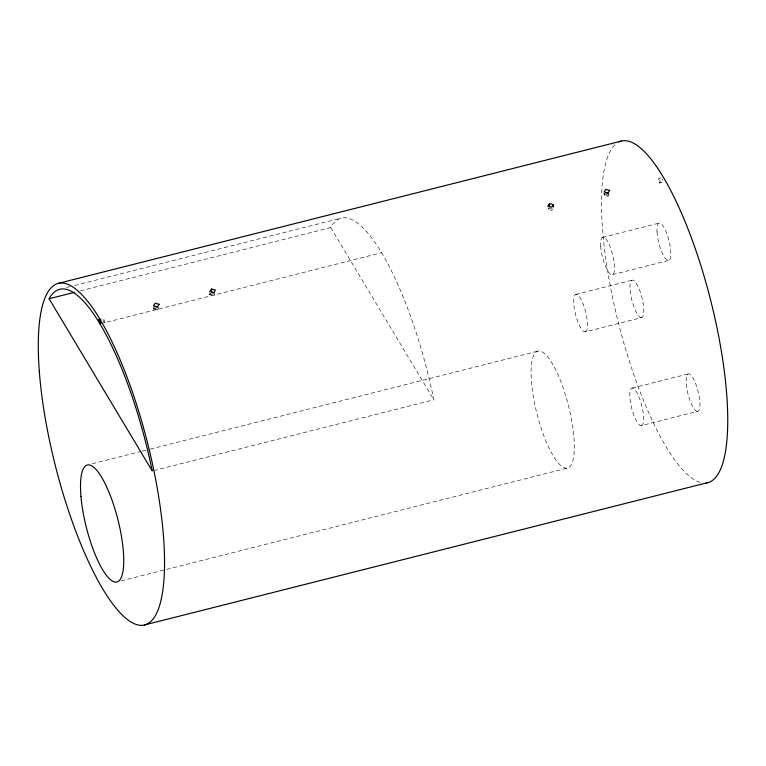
<?xml version="1.0" encoding="UTF-8"?>
<svg xmlns="http://www.w3.org/2000/svg" width="766" height="766" viewBox="0 0 766 766"><rect width="100%" height="100%" fill="white"/><g stroke="black" fill="none" stroke-linecap="round" stroke-linejoin="round"><path stroke-width="0.57" stroke-dasharray="3.83 2.87" d="M153.468 308.88L157.365 310.029L157.375 307.922M209.798 292.535L209.798 294.651L213.695 295.8L214.767 294.211M604.345 195.091L604.058 192.898L604.135 195.139L607.955 196.163L609.564 193.769M607.955 196.163L607.955 194.047M80.382 290.841L330.701 227.579L331.171 226.698A170.119 45.855 75.8 0 1 433.355 397.372L433.843 399.795L154.55 470.381M157.365 310.029L158.974 307.645M211.608 292.325L209.874 294.776L209.827 292.583M547.939 209.195L553.445 207.95L551.635 210.391L547.738 209.242L549.011 207.682M604.202 195.052L605.341 193.444M153.506 306.812L153.554 309.014L155.287 306.563M103.975 322.879L105.019 322.352L103.917 318.704L102.855 318.742L103.975 322.879L381.65 252.703M661.24 177.856L658.205 178.861L659.315 182.978L663.26 181.982L662.427 178.89M659.315 182.978L660.369 182.471L659.267 178.354M66.565 287.499L70.041 286.618M74.675 285.45L341.224 218.09M156.293 308.171L153.554 309.014M606.873 194.305L604.058 195.014M210.085 294.728L213.216 293.943M602.564 237.393L658.884 223.165M612.561 274.63L668.881 260.402M575.86 294.412L632.18 280.174M585.31 331.841A19.303 5.199 75.8 0 0 582.591 302.675A19.303 5.199 75.8 0 0 573.849 304.858A19.303 5.199 75.8 0 0 585.31 331.841L641.63 317.612A19.303 5.199 75.8 0 0 638.911 288.447A19.303 5.199 75.8 0 0 630.169 290.63A19.303 5.199 75.8 0 0 641.63 317.612M92.341 463.746L140.992 451.452M142.15 451.164L149.102 449.403M150.26 449.115L538.297 351.048M632.218 388.094L688.548 373.856M641.199 425.609A19.303 5.199 75.8 0 0 639.016 397.123A19.303 5.199 75.8 0 0 629.911 397.822A19.303 5.199 75.8 0 0 641.199 425.609L697.529 411.371A19.303 5.199 75.8 0 0 695.346 382.885A19.303 5.199 75.8 0 0 686.24 383.584A19.303 5.199 75.8 0 0 697.529 411.371M121.143 580.877L567.099 468.179A60.322 16.258 75.8 0 0 559.448 378.098A60.322 16.258 75.8 0 0 531.537 382.569A60.322 16.258 75.8 0 0 567.099 468.179M330.701 227.579L433.843 399.795M700.162 482.36A176.151 47.482 75.8 0 1 617.559 319.365A176.151 47.482 75.8 0 1 616.793 143.261M657.027 231.849A19.303 5.199 75.8 0 0 668.067 260.526A19.303 5.199 75.8 0 0 666.554 232.969A19.303 5.199 75.8 0 0 657.027 231.849M600.697 246.078A19.303 5.199 75.8 0 0 611.747 274.764A19.303 5.199 75.8 0 0 610.234 247.198A19.303 5.199 75.8 0 0 600.697 246.078"/><path stroke-width="1.15" d="M553.368 206.763L553.368 204.656L549.481 203.622L547.738 206.073L551.635 207.232L553.368 204.656L553.425 206.849M49.091 298.75L49.551 297.869A170.119 45.855 75.8 0 1 151.745 468.543L152.233 470.966L49.091 298.75L74.589 292.306M211.54 289.021L209.798 291.482L213.695 292.631L215.438 290.055L211.54 289.021L211.608 292.325L214.317 293.043M58.12 283.41L621.35 141.068M98.919 319.748L99.973 319.7L101.074 323.348L100.03 323.874L98.919 319.748L100.882 319.24M144.65 624.932L707.88 482.59M605.877 192.687L608.577 193.405M155.287 306.563L157.997 307.271M549.481 203.622L549.548 206.925M619.005 141.94A176.151 47.482 75.8 0 1 710.168 298.328A176.151 47.482 75.8 0 1 706.252 482.906M159.108 304.293L157.375 306.869L153.478 305.711L155.211 303.259L159.108 304.293M609.698 190.418L607.955 192.994L604.068 191.845L605.801 189.384L609.698 190.418M39.296 371.242A176.151 47.482 75.8 0 0 142.179 625.324A176.151 47.482 75.8 0 0 122.675 365.947A176.151 47.482 75.8 0 0 39.296 371.242M80.957 496.435A60.322 16.258 75.8 0 0 116.509 582.055A60.322 16.258 75.8 0 0 108.868 491.963A60.322 16.258 75.8 0 0 80.957 496.435"/></g></svg>
